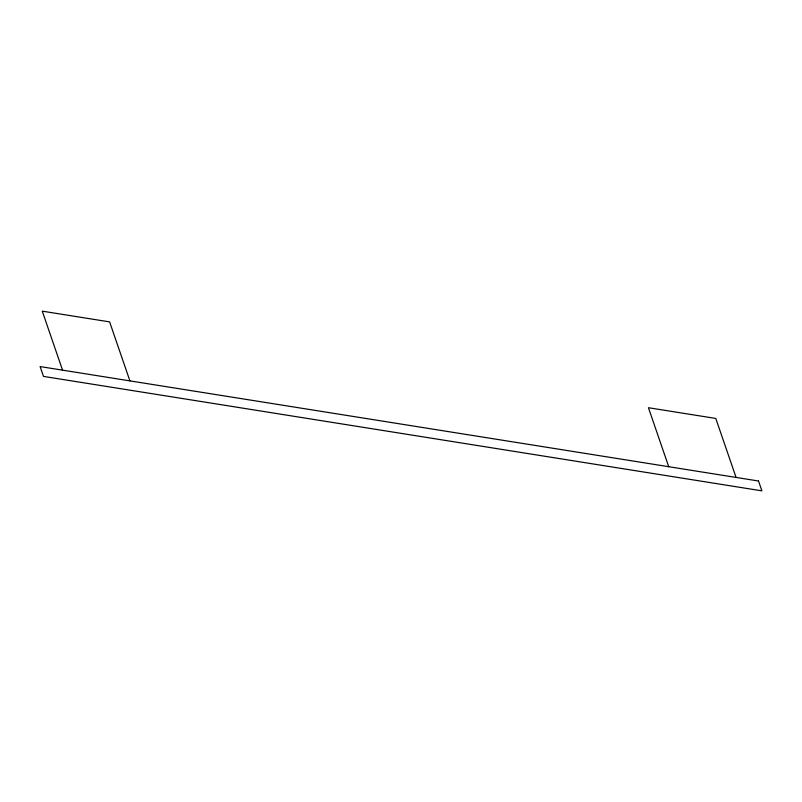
<?xml version="1.0" encoding="UTF-8"?>
<svg xmlns="http://www.w3.org/2000/svg" width="802" height="802" viewBox="0 0 802 802"><rect width="100%" height="100%" fill="white"/><g stroke="black" fill="none" stroke-linecap="round" stroke-linejoin="round"><path stroke-width="1.2" d="M736.066 477.431L715.785 418.443L648.437 407.717L668.718 466.704M129.904 380.88L109.623 321.893L42.265 311.156L62.546 370.143M758.522 481.01L40.1 366.574L43.478 376.399L761.9 490.844L758.522 481.01"/></g></svg>
